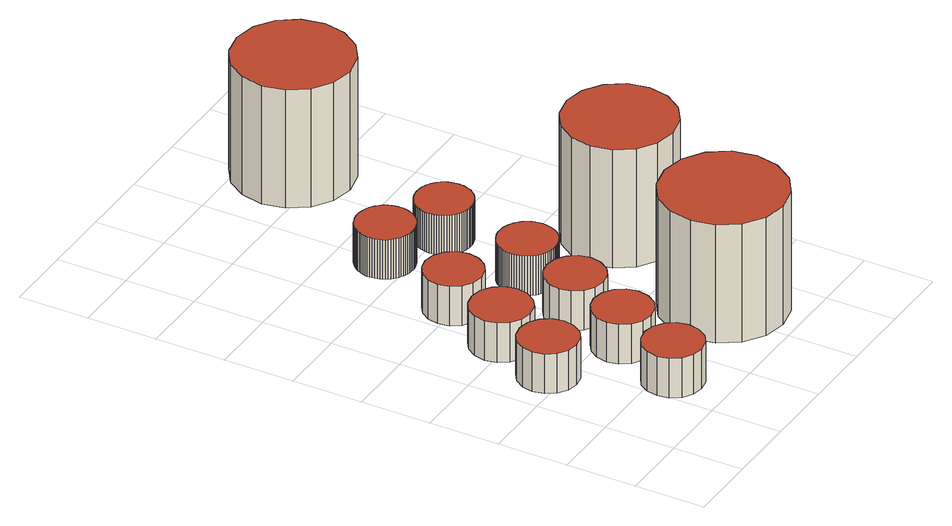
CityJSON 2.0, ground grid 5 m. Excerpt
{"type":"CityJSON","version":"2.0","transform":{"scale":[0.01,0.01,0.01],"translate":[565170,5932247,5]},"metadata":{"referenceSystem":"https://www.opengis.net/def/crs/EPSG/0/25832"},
"CityObjects":{
"building1":{"type":"Building","attributes":{"Gemeindeschluessel":"02000000","Geometrietyp2DReferenz":"3000","function":"51003_1205","roofType":"1000","measuredHeight":3},"geometry":[{"type":"MultiSurface","lod":"2","boundaries":[[[0,1,2,3,4,5,6,7,8,9,10,11,12,13,14,15]],[[16,17,18,19,20,21,22,23,24,25,26,27,28,29,30,31]],[[31,30,1,0]],[[30,29,2,1]],[[29,28,3,2]],[[28,27,4,3]],[[27,26,5,4]],[[26,25,6,5]],[[25,24,7,6]],[[24,23,8,7]],[[23,22,9,8]],[[22,21,10,9]],[[21,20,11,10]],[[20,19,12,11]],[[19,18,13,12]],[[18,17,14,13]],[[17,16,15,14]],[[16,31,0,15]]],"semantics":{"surfaces":[{"type":"GroundSurface"},{"type":"RoofSurface"},{"type":"WallSurface"}],"values":[0,1,2,2,2,2,2,2,2,2,2,2,2,2,2,2,2,2]}}]},
"building2":{"type":"Building","attributes":{"Gemeindeschluessel":"02000000","Geometrietyp2DReferenz":"3000","function":"51003_1205","roofType":"1000","measuredHeight":3},"geometry":[{"type":"MultiSurface","lod":"2","boundaries":[[[32,33,34,35,36,37,38,39,40,41,42,43,44,45,46,47]],[[48,49,50,51,52,53,54,55,56,57,58,59,60,61,62,63]],[[63,62,33,32]],[[62,61,34,33]],[[61,60,35,34]],[[60,59,36,35]],[[59,58,37,36]],[[58,57,38,37]],[[57,56,39,38]],[[56,55,40,39]],[[55,54,41,40]],[[54,53,42,41]],[[53,52,43,42]],[[52,51,44,43]],[[51,50,45,44]],[[50,49,46,45]],[[49,48,47,46]],[[48,63,32,47]]],"semantics":{"surfaces":[{"type":"GroundSurface"},{"type":"RoofSurface"},{"type":"WallSurface"}],"values":[0,1,2,2,2,2,2,2,2,2,2,2,2,2,2,2,2,2]}}]},
"building3":{"type":"Building","attributes":{"Gemeindeschluessel":"02000000","Geometrietyp2DReferenz":"3000","function":"51003_1205","roofType":"1000","measuredHeight":3},"geometry":[{"type":"MultiSurface","lod":"2","boundaries":[[[64,65,66,67,68,69,70,71,72,73,74,75,76,77,78,79]],[[80,81,82,83,84,85,86,87,88,89,90,91,92,93,94,95]],[[95,94,65,64]],[[94,93,66,65]],[[93,92,67,66]],[[92,91,68,67]],[[91,90,69,68]],[[90,89,70,69]],[[89,88,71,70]],[[88,87,72,71]],[[87,86,73,72]],[[86,85,74,73]],[[85,84,75,74]],[[84,83,76,75]],[[83,82,77,76]],[[82,81,78,77]],[[81,80,79,78]],[[80,95,64,79]]],"semantics":{"surfaces":[{"type":"GroundSurface"},{"type":"RoofSurface"},{"type":"WallSurface"}],"values":[0,1,2,2,2,2,2,2,2,2,2,2,2,2,2,2,2,2]}}]},
"building4":{"type":"Building","attributes":{"Gemeindeschluessel":"02000000","Geometrietyp2DReferenz":"3000","function":"51003_1205","roofType":"1000","measuredHeight":3},"geometry":[{"type":"MultiSurface","lod":"2","boundaries":[[[96,97,98,99,100,101,102,103,104,105,106,107,108,109,110,111]],[[112,113,114,115,116,117,118,119,120,121,122,123,124,125,126,127]],[[127,126,97,96]],[[126,125,98,97]],[[125,124,99,98]],[[124,123,100,99]],[[123,122,101,100]],[[122,121,102,101]],[[121,120,103,102]],[[120,119,104,103]],[[119,118,105,104]],[[118,117,106,105]],[[117,116,107,106]],[[116,115,108,107]],[[115,114,109,108]],[[114,113,110,109]],[[113,112,111,110]],[[112,127,96,111]]],"semantics":{"surfaces":[{"type":"GroundSurface"},{"type":"RoofSurface"},{"type":"WallSurface"}],"values":[0,1,2,2,2,2,2,2,2,2,2,2,2,2,2,2,2,2]}}]},
"building5":{"type":"Building","attributes":{"Gemeindeschluessel":"02000000","Geometrietyp2DReferenz":"3000","function":"51003_1205","roofType":"1000","measuredHeight":3},"geometry":[{"type":"MultiSurface","lod":"2","boundaries":[[[128,129,130,131,132,133,134,135,136,137,138,139,140,141,142,143]],[[144,145,146,147,148,149,150,151,152,153,154,155,156,157,158,159]],[[159,158,129,128]],[[158,157,130,129]],[[157,156,131,130]],[[156,155,132,131]],[[155,154,133,132]],[[154,153,134,133]],[[153,152,135,134]],[[152,151,136,135]],[[151,150,137,136]],[[150,149,138,137]],[[149,148,139,138]],[[148,147,140,139]],[[147,146,141,140]],[[146,145,142,141]],[[145,144,143,142]],[[144,159,128,143]]],"semantics":{"surfaces":[{"type":"GroundSurface"},{"type":"RoofSurface"},{"type":"WallSurface"}],"values":[0,1,2,2,2,2,2,2,2,2,2,2,2,2,2,2,2,2]}}]},
"building6":{"type":"Building","attributes":{"Gemeindeschluessel":"02000000","Geometrietyp2DReferenz":"3000","function":"51003_1205","roofType":"1000","measuredHeight":3},"geometry":[{"type":"MultiSurface","lod":"2","boundaries":[[[160,161,162,163,164,165,166,167,168,169,170,171,172,173,174,175]],[[176,177,178,179,180,181,182,183,184,185,186,187,188,189,190,191]],[[191,190,161,160]],[[190,189,162,161]],[[189,188,163,162]],[[188,187,164,163]],[[187,186,165,164]],[[186,185,166,165]],[[185,184,167,166]],[[184,183,168,167]],[[183,182,169,168]],[[182,181,170,169]],[[181,180,171,170]],[[180,179,172,171]],[[179,178,173,172]],[[178,177,174,173]],[[177,176,175,174]],[[176,191,160,175]]],"semantics":{"surfaces":[{"type":"GroundSurface"},{"type":"RoofSurface"},{"type":"WallSurface"}],"values":[0,1,2,2,2,2,2,2,2,2,2,2,2,2,2,2,2,2]}}]},
"building7":{"type":"Building","attributes":{"Gemeindeschluessel":"02000000","Geometrietyp2DReferenz":"3000","function":"51003_1205","roofType":"1000","measuredHeight":9},"geometry":[{"type":"MultiSurface","lod":"2","boundaries":[[[192,193,194,195,196,197,198,199,200,201,202,203,204,205,206,207]],[[208,209,210,211,212,213,214,215,216,217,218,219,220,221,222,223]],[[223,222,193,192]],[[222,221,194,193]],[[221,220,195,194]],[[220,219,196,195]],[[219,218,197,196]],[[218,217,198,197]],[[217,216,199,198]],[[216,215,200,199]],[[215,214,201,200]],[[214,213,202,201]],[[213,212,203,202]],[[212,211,204,203]],[[211,210,205,204]],[[210,209,206,205]],[[209,208,207,206]],[[208,223,192,207]]],"semantics":{"surfaces":[{"type":"GroundSurface"},{"type":"RoofSurface"},{"type":"WallSurface"}],"values":[0,1,2,2,2,2,2,2,2,2,2,2,2,2,2,2,2,2]}}]},
"building8":{"type":"Building","attributes":{"Gemeindeschluessel":"02000000","Geometrietyp2DReferenz":"3000","function":"51003_1205","roofType":"1000","measuredHeight":3},"geometry":[{"type":"MultiSurface","lod":"2","boundaries":[[[224,225,226,227,228,229,230,231,232,233,234,235,236,237,238,239,240,241,242,243,244,245,246,247,248,249,250,251,252,253,254,255,256,257,258,259,260,261,262,263,264,265,266,267,268,269,270,271,272,273,274,275,276,277,278,279,280,281,282,283,284,285,286,287,288,289,290,291,292,293,294,295]],[[296,297,298,299,300,301,302,303,304,305,306,307,308,309,310,311,312,313,314,315,316,317,318,319,320,321,322,323,324,325,326,327,328,329,330,331,332,333,334,335,336,337,338,339,340,341,342,343,344,345,346,347,348,349,350,351,352,353,354,355,356,357,358,359,360,361,362,363,364,365,366,367]],[[367,366,225,224]],[[366,365,226,225]],[[365,364,227,226]],[[364,363,228,227]],[[363,362,229,228]],[[362,361,230,229]],[[361,360,231,230]],[[360,359,232,231]],[[359,358,233,232]],[[358,357,234,233]],[[357,356,235,234]],[[356,355,236,235]],[[355,354,237,236]],[[354,353,238,237]],[[353,352,239,238]],[[352,351,240,239]],[[351,350,241,240]],[[350,349,242,241]],[[349,348,243,242]],[[348,347,244,243]],[[347,346,245,244]],[[346,345,246,245]],[[345,344,247,246]],[[344,343,248,247]],[[343,342,249,248]],[[342,341,250,249]],[[341,340,251,250]],[[340,339,252,251]],[[339,338,253,252]],[[338,337,254,253]],[[337,336,255,254]],[[336,335,256,255]],[[335,334,257,256]],[[334,333,258,257]],[[333,332,259,258]],[[332,331,260,259]],[[331,330,261,260]],[[330,329,262,261]],[[329,328,263,262]],[[328,327,264,263]],[[327,326,265,264]],[[326,325,266,265]],[[325,324,267,266]],[[324,323,268,267]],[[323,322,269,268]],[[322,321,270,269]],[[321,320,271,270]],[[320,319,272,271]],[[319,318,273,272]],[[318,317,274,273]],[[317,316,275,274]],[[316,315,276,275]],[[315,314,277,276]],[[314,313,278,277]],[[313,312,279,278]],[[312,311,280,279]],[[311,310,281,280]],[[310,309,282,281]],[[309,308,283,282]],[[308,307,284,283]],[[307,306,285,284]],[[306,305,286,285]],[[305,304,287,286]],[[304,303,288,287]],[[303,302,289,288]],[[302,301,290,289]],[[301,300,291,290]],[[300,299,292,291]],[[299,298,293,292]],[[298,297,294,293]],[[297,296,295,294]],[[296,367,224,295]]],"semantics":{"surfaces":[{"type":"GroundSurface"},{"type":"RoofSurface"},{"type":"WallSurface"}],"values":[0,1,2,2,2,2,2,2,2,2,2,2,2,2,2,2,2,2,2,2,2,2,2,2,2,2,2,2,2,2,2,2,2,2,2,2,2,2,2,2,2,2,2,2,2,2,2,2,2,2,2,2,2,2,2,2,2,2,2,2,2,2,2,2,2,2,2,2,2,2,2,2,2,2]}}]},
"building9":{"type":"Building","attributes":{"Gemeindeschluessel":"02000000","Geometrietyp2DReferenz":"3000","function":"51003_1205","roofType":"1000","measuredHeight":3},"geometry":[{"type":"MultiSurface","lod":"2","boundaries":[[[368,369,370,371,372,373,374,375,376,377,378,379,380,381,382,383,384,385,386,387,388,389,390,391,392,393,394,395,396,397,398,399,400,401,402,403,404,405,406,407,408,409,410,411,412,413,414,415,416,417,418,419,420,421,422,423,424,425,426,427,428,429,430,431,432,433,434,435,436,437,438,439]],[[440,441,442,443,444,445,446,447,448,449,450,451,452,453,454,455,456,457,458,459,460,461,462,463,464,465,466,467,468,469,470,471,472,473,474,475,476,477,478,479,480,481,482,483,484,485,486,487,488,489,490,491,492,493,494,495,496,497,498,499,500,501,502,503,504,505,506,507,508,509,510,511]],[[511,510,369,368]],[[510,509,370,369]],[[509,508,371,370]],[[508,507,372,371]],[[507,506,373,372]],[[506,505,374,373]],[[505,504,375,374]],[[504,503,376,375]],[[503,502,377,376]],[[502,501,378,377]],[[501,500,379,378]],[[500,499,380,379]],[[499,498,381,380]],[[498,497,382,381]],[[497,496,383,382]],[[496,495,384,383]],[[495,494,385,384]],[[494,493,386,385]],[[493,492,387,386]],[[492,491,388,387]],[[491,490,389,388]],[[490,489,390,389]],[[489,488,391,390]],[[488,487,392,391]],[[487,486,393,392]],[[486,485,394,393]],[[485,484,395,394]],[[484,483,396,395]],[[483,482,397,396]],[[482,481,398,397]],[[481,480,399,398]],[[480,479,400,399]],[[479,478,401,400]],[[478,477,402,401]],[[477,476,403,402]],[[476,475,404,403]],[[475,474,405,404]],[[474,473,406,405]],[[473,472,407,406]],[[472,471,408,407]],[[471,470,409,408]],[[470,469,410,409]],[[469,468,411,410]],[[468,467,412,411]],[[467,466,413,412]],[[466,465,414,413]],[[465,464,415,414]],[[464,463,416,415]],[[463,462,417,416]],[[462,461,418,417]],[[461,460,419,418]],[[460,459,420,419]],[[459,458,421,420]],[[458,457,422,421]],[[457,456,423,422]],[[456,455,424,423]],[[455,454,425,424]],[[454,453,426,425]],[[453,452,427,426]],[[452,451,428,427]],[[451,450,429,428]],[[450,449,430,429]],[[449,448,431,430]],[[448,447,432,431]],[[447,446,433,432]],[[446,445,434,433]],[[445,444,435,434]],[[444,443,436,435]],[[443,442,437,436]],[[442,441,438,437]],[[441,440,439,438]],[[440,511,368,439]]],"semantics":{"surfaces":[{"type":"GroundSurface"},{"type":"RoofSurface"},{"type":"WallSurface"}],"values":[0,1,2,2,2,2,2,2,2,2,2,2,2,2,2,2,2,2,2,2,2,2,2,2,2,2,2,2,2,2,2,2,2,2,2,2,2,2,2,2,2,2,2,2,2,2,2,2,2,2,2,2,2,2,2,2,2,2,2,2,2,2,2,2,2,2,2,2,2,2,2,2,2,2]}}]},
"building10":{"type":"Building","attributes":{"Gemeindeschluessel":"02000000","Geometrietyp2DReferenz":"3000","function":"51003_1205","roofType":"1000","measuredHeight":3},"geometry":[{"type":"MultiSurface","lod":"2","boundaries":[[[512,513,514,515,516,517,518,519,520,521,522,523,524,525,526,527,528,529,530,531,532,533,534,535,536,537,538,539,540,541,542,543,544,545,546,547,548,549,550,551,552,553,554,555,556,557,558,559,560,561,562,563,564,565,566,567,568,569,570,571,572,573,574,575,576,577,578,579,580,581,582,583]],[[584,585,586,587,588,589,590,591,592,593,594,595,596,597,598,599,600,601,602,603,604,605,606,607,608,609,610,611,612,613,614,615,616,617,618,619,620,621,622,623,624,625,626,627,628,629,630,631,632,633,634,635,636,637,638,639,640,641,642,643,644,645,646,647,648,649,650,651,652,653,654,655]],[[655,654,513,512]],[[654,653,514,513]],[[653,652,515,514]],[[652,651,516,515]],[[651,650,517,516]],[[650,649,518,517]],[[649,648,519,518]],[[648,647,520,519]],[[647,646,521,520]],[[646,645,522,521]],[[645,644,523,522]],[[644,643,524,523]],[[643,642,525,524]],[[642,641,526,525]],[[641,640,527,526]],[[640,639,528,527]],[[639,638,529,528]],[[638,637,530,529]],[[637,636,531,530]],[[636,635,532,531]],[[635,634,533,532]],[[634,633,534,533]],[[633,632,535,534]],[[632,631,536,535]],[[631,630,537,536]],[[630,629,538,537]],[[629,628,539,538]],[[628,627,540,539]],[[627,626,541,540]],[[626,625,542,541]],[[625,624,543,542]],[[624,623,544,543]],[[623,622,545,544]],[[622,621,546,545]],[[621,620,547,546]],[[620,619,548,547]],[[619,618,549,548]],[[618,617,550,549]],[[617,616,551,550]],[[616,615,552,551]],[[615,614,553,552]],[[614,613,554,553]],[[613,612,555,554]],[[612,611,556,555]],[[611,610,557,556]],[[610,609,558,557]],[[609,608,559,558]],[[608,607,560,559]],[[607,606,561,560]],[[606,605,562,561]],[[605,604,563,562]],[[604,603,564,563]],[[603,602,565,564]],[[602,601,566,565]],[[601,600,567,566]],[[600,599,568,567]],[[599,598,569,568]],[[598,597,570,569]],[[597,596,571,570]],[[596,595,572,571]],[[595,594,573,572]],[[594,593,574,573]],[[593,592,575,574]],[[592,591,576,575]],[[591,590,577,576]],[[590,589,578,577]],[[589,588,579,578]],[[588,587,580,579]],[[587,586,581,580]],[[586,585,582,581]],[[585,584,583,582]],[[584,655,512,583]]],"semantics":{"surfaces":[{"type":"GroundSurface"},{"type":"RoofSurface"},{"type":"WallSurface"}],"values":[0,1,2,2,2,2,2,2,2,2,2,2,2,2,2,2,2,2,2,2,2,2,2,2,2,2,2,2,2,2,2,2,2,2,2,2,2,2,2,2,2,2,2,2,2,2,2,2,2,2,2,2,2,2,2,2,2,2,2,2,2,2,2,2,2,2,2,2,2,2,2,2,2,2]}}]},
"building11":{"type":"Building","attributes":{"Gemeindeschluessel":"02000000","Geometrietyp2DReferenz":"3000","function":"51003_1205","roofType":"1000","measuredHeight":9},"geometry":[{"type":"MultiSurface","lod":"2","boundaries":[[[656,657,658,659,660,661,662,663,664,665,666,667,668,669,670,671]],[[672,673,674,675,676,677,678,679,680,681,682,683,684,685,686,687]],[[687,686,657,656]],[[686,685,658,657]],[[685,684,659,658]],[[684,683,660,659]],[[683,682,661,660]],[[682,681,662,661]],[[681,680,663,662]],[[680,679,664,663]],[[679,678,665,664]],[[678,677,666,665]],[[677,676,667,666]],[[676,675,668,667]],[[675,674,669,668]],[[674,673,670,669]],[[673,672,671,670]],[[672,687,656,671]]],"semantics":{"surfaces":[{"type":"GroundSurface"},{"type":"RoofSurface"},{"type":"WallSurface"}],"values":[0,1,2,2,2,2,2,2,2,2,2,2,2,2,2,2,2,2]}}]},
"building12":{"type":"Building","attributes":{"Gemeindeschluessel":"02000000","Geometrietyp2DReferenz":"3000","function":"51003_1205","roofType":"1000","measuredHeight":9},"geometry":[{"type":"MultiSurface","lod":"2","boundaries":[[[688,689,690,691,692,693,694,695,696,697,698,699,700,701,702,703]],[[704,705,706,707,708,709,710,711,712,713,714,715,716,717,718,719]],[[719,718,689,688]],[[718,717,690,689]],[[717,716,691,690]],[[716,715,692,691]],[[715,714,693,692]],[[714,713,694,693]],[[713,712,695,694]],[[712,711,696,695]],[[711,710,697,696]],[[710,709,698,697]],[[709,708,699,698]],[[708,707,700,699]],[[707,706,701,700]],[[706,705,702,701]],[[705,704,703,702]],[[704,719,688,703]]],"semantics":{"surfaces":[{"type":"GroundSurface"},{"type":"RoofSurface"},{"type":"WallSurface"}],"values":[0,1,2,2,2,2,2,2,2,2,2,2,2,2,2,2,2,2]}}]}
},
"vertices":[
[280,1279,56],[359,1263,56],[427,1218,56],[472,1150,56],[488,1070,56],[472,990,56],[427,923,56],[359,877,56],[280,862,56],[200,877,56],[132,923,56],[87,990,56],[71,1070,56],[87,1150,56],[132,1218,56],[200,1263,56],[200,1263,356],[132,1218,356],[87,1150,356],[71,1070,356],[87,990,356],[132,923,356],[200,877,356],[280,862,356],[359,877,356],[427,923,356],[472,990,356],[488,1070,356],[472,1150,356],[427,1218,356],[359,1263,356],[280,1279,356],
[636,567,49],[716,551,49],[785,506,49],[830,438,49],[846,357,49],[830,277,49],[785,208,49],[716,163,49],[636,147,49],[556,163,49],[487,208,49],[442,277,49],[426,357,49],[442,438,49],[487,506,49],[556,551,49],[556,551,349],[487,506,349],[442,438,349],[426,357,349],[442,277,349],[487,208,349],[556,163,349],[636,147,349],[716,163,349],[785,208,349],[830,277,349],[846,357,349],[830,438,349],[785,506,349],[716,551,349],[636,567,349],
[465,1731,48],[547,1715,48],[616,1669,48],[663,1599,48],[679,1517,48],[663,1436,48],[616,1366,48],[547,1320,48],[465,1304,48],[383,1320,48],[314,1366,48],[268,1436,48],[251,1517,48],[268,1599,48],[314,1669,48],[383,1715,48],[383,1715,348],[314,1669,348],[268,1599,348],[251,1517,348],[268,1436,348],[314,1366,348],[383,1320,348],[465,1304,348],[547,1320,348],[616,1366,348],[663,1436,348],[679,1517,348],[663,1599,348],[616,1669,348],[547,1715,348],[465,1731,348],
[816,1036,53],[896,1020,53],[964,975,53],[1009,907,53],[1025,827,53],[1009,747,53],[964,679,53],[896,633,53],[816,617,53],[736,633,53],[668,679,53],[623,747,53],[607,827,53],[623,907,53],[668,975,53],[736,1020,53],[736,1020,353],[668,975,353],[623,907,353],[607,827,353],[623,747,353],[668,679,353],[736,633,353],[816,617,353],[896,633,353],[964,679,353],[1009,747,353],[1025,827,353],[1009,907,353],[964,975,353],[896,1020,353],[816,1036,353],
[678,2190,50],[756,2174,50],[822,2130,50],[867,2063,50],[882,1985,50],[867,1907,50],[822,1840,50],[756,1796,50],[678,1780,50],[599,1796,50],[533,1840,50],[489,1907,50],[473,1985,50],[489,2063,50],[533,2130,50],[599,2174,50],[599,2174,350],[533,2130,350],[489,2063,350],[473,1985,350],[489,1907,350],[533,1840,350],[599,1796,350],[678,1780,350],[756,1796,350],[822,1840,350],[867,1907,350],[882,1985,350],[867,2063,350],[822,2130,350],[756,2174,350],[678,2190,350],
[1024,1497,41],[1104,1482,41],[1172,1436,41],[1217,1369,41],[1233,1289,41],[1217,1210,41],[1172,1142,41],[1104,1097,41],[1024,1081,41],[945,1097,41],[877,1142,41],[832,1210,41],[816,1289,41],[832,1369,41],[877,1436,41],[945,1482,41],[945,1482,341],[877,1436,341],[832,1369,341],[816,1289,341],[832,1210,341],[877,1142,341],[945,1097,341],[1024,1081,341],[1104,1097,341],[1172,1142,341],[1217,1210,341],[1233,1289,341],[1217,1369,341],[1172,1436,341],[1104,1482,341],[1024,1497,341],
[1566,940,30],[1732,907,30],[1873,813,30],[1967,673,30],[2000,507,30],[1967,341,30],[1873,200,30],[1732,106,30],[1566,73,30],[1401,106,30],[1260,200,30],[1166,341,30],[1133,507,30],[1166,673,30],[1260,813,30],[1401,907,30],[1401,907,930],[1260,813,930],[1166,673,930],[1133,507,930],[1166,341,930],[1260,200,930],[1401,106,930],[1566,73,930],[1732,106,930],[1873,200,930],[1967,341,930],[2000,507,930],[1967,673,930],[1873,813,930],[1732,907,930],[1566,940,930],
[935,2829,52],[952,2828,52],[970,2825,52],[987,2822,52],[1004,2816,52],[1020,2810,52],[1036,2801,52],[1051,2792,52],[1065,2781,52],[1078,2769,52],[1090,2756,52],[1100,2742,52],[1110,2728,52],[1118,2712,52],[1125,2696,52],[1130,2679,52],[1134,2662,52],[1136,2644,52],[1137,2627,52],[1136,2609,52],[1134,2591,52],[1130,2574,52],[1124,2557,52],[1118,2541,52],[1110,2526,52],[1100,2511,52],[1089,2497,52],[1078,2484,52],[1065,2472,52],[1051,2461,52],[1036,2452,52],[1020,2443,52],[1004,2437,52],[987,2431,52],[970,2428,52],[952,2425,52],[935,2425,52],[917,2425,52],[900,2428,52],[882,2431,52],[866,2437,52],[849,2444,52],[834,2452,52],[819,2461,52],[805,2472,52],[792,2484,52],[780,2497,52],[769,2511,52],[760,2526,52],[752,2541,52],[745,2558,52],[740,2574,52],[736,2592,52],[733,2609,52],[733,2627,52],[733,2644,52],[736,2662,52],[740,2679,52],[745,2696,52],[752,2712,52],[760,2728,52],[769,2742,52],[780,2756,52],[792,2769,52],[805,2781,52],[819,2792,52],[834,2802,52],[849,2810,52],[866,2816,52],[882,2822,52],[900,2825,52],[917,2828,52],[917,2828,352],[900,2825,352],[882,2822,352],[866,2816,352],[849,2810,352],[834,2802,352],[819,2792,352],[805,2781,352],[792,2769,352],[780,2756,352],[769,2742,352],[760,2728,352],[752,2712,352],[745,2696,352],[740,2679,352],[736,2662,352],[733,2644,352],[733,2627,352],[733,2609,352],[736,2592,352],[740,2574,352],[745,2558,352],[752,2541,352],[760,2526,352],[769,2511,352],[780,2497,352],[792,2484,352],[805,2472,352],[819,2461,352],[834,2452,352],[849,2444,352],[866,2437,352],[882,2431,352],[900,2428,352],[917,2425,352],[935,2425,352],[952,2425,352],[970,2428,352],[987,2431,352],[1004,2437,352],[1020,2443,352],[1036,2452,352],[1051,2461,352],[1065,2472,352],[1078,2484,352],[1089,2497,352],[1100,2511,352],[1110,2526,352],[1118,2541,352],[1124,2557,352],[1130,2574,352],[1134,2591,352],[1136,2609,352],[1137,2627,352],[1136,2644,352],[1134,2662,352],[1130,2679,352],[1125,2696,352],[1118,2712,352],[1110,2728,352],[1100,2742,352],[1090,2756,352],[1078,2769,352],[1065,2781,352],[1051,2792,352],[1036,2801,352],[1020,2810,352],[1004,2816,352],[987,2822,352],[970,2825,352],[952,2828,352],[935,2829,352],
[1226,1954,41],[1244,1953,41],[1261,1951,41],[1278,1947,41],[1295,1941,41],[1311,1935,41],[1327,1927,41],[1342,1917,41],[1356,1906,41],[1369,1894,41],[1381,1881,41],[1392,1867,41],[1401,1852,41],[1409,1837,41],[1416,1820,41],[1421,1804,41],[1425,1786,41],[1427,1769,41],[1428,1751,41],[1427,1734,41],[1425,1716,41],[1421,1699,41],[1416,1682,41],[1409,1666,41],[1401,1650,41],[1392,1635,41],[1381,1621,41],[1369,1608,41],[1356,1596,41],[1342,1585,41],[1327,1576,41],[1311,1568,41],[1295,1561,41],[1278,1556,41],[1261,1552,41],[1243,1550,41],[1226,1549,41],[1208,1550,41],[1191,1552,41],[1173,1556,41],[1157,1561,41],[1140,1568,41],[1125,1576,41],[1110,1586,41],[1096,1596,41],[1083,1608,41],[1071,1621,41],[1060,1635,41],[1051,1650,41],[1042,1666,41],[1036,1682,41],[1030,1699,41],[1027,1716,41],[1024,1734,41],[1023,1751,41],[1024,1769,41],[1027,1786,41],[1030,1804,41],[1036,1821,41],[1043,1837,41],[1051,1853,41],[1060,1867,41],[1071,1881,41],[1083,1894,41],[1096,1906,41],[1110,1917,41],[1125,1927,41],[1140,1935,41],[1157,1941,41],[1173,1947,41],[1191,1951,41],[1208,1953,41],[1208,1953,341],[1191,1951,341],[1173,1947,341],[1157,1941,341],[1140,1935,341],[1125,1927,341],[1110,1917,341],[1096,1906,341],[1083,1894,341],[1071,1881,341],[1060,1867,341],[1051,1853,341],[1043,1837,341],[1036,1821,341],[1030,1804,341],[1027,1786,341],[1024,1769,341],[1023,1751,341],[1024,1734,341],[1027,1716,341],[1030,1699,341],[1036,1682,341],[1042,1666,341],[1051,1650,341],[1060,1635,341],[1071,1621,341],[1083,1608,341],[1096,1596,341],[1110,1586,341],[1125,1576,341],[1140,1568,341],[1157,1561,341],[1173,1556,341],[1191,1552,341],[1208,1550,341],[1226,1549,341],[1243,1550,341],[1261,1552,341],[1278,1556,341],[1295,1561,341],[1311,1568,341],[1327,1576,341],[1342,1585,341],[1356,1596,341],[1369,1608,341],[1381,1621,341],[1392,1635,341],[1401,1650,341],[1409,1666,341],[1416,1682,341],[1421,1699,341],[1425,1716,341],[1427,1734,341],[1428,1751,341],[1427,1769,341],[1425,1786,341],[1421,1804,341],[1416,1820,341],[1409,1837,341],[1401,1852,341],[1392,1867,341],[1381,1881,341],[1369,1894,341],[1356,1906,341],[1342,1917,341],[1327,1927,341],[1311,1935,341],[1295,1941,341],[1278,1947,341],[1261,1951,341],[1244,1953,341],[1226,1954,341],
[1366,2633,46],[1383,2632,46],[1400,2630,46],[1417,2627,46],[1433,2621,46],[1449,2615,46],[1464,2607,46],[1479,2598,46],[1492,2587,46],[1505,2576,46],[1516,2563,46],[1527,2550,46],[1536,2535,46],[1544,2520,46],[1550,2504,46],[1555,2488,46],[1559,2471,46],[1561,2454,46],[1562,2437,46],[1561,2420,46],[1559,2403,46],[1555,2387,46],[1550,2370,46],[1544,2355,46],[1536,2339,46],[1527,2325,46],[1516,2312,46],[1505,2299,46],[1492,2287,46],[1478,2277,46],[1464,2268,46],[1449,2260,46],[1433,2253,46],[1417,2248,46],[1400,2245,46],[1383,2242,46],[1366,2242,46],[1349,2242,46],[1332,2245,46],[1315,2248,46],[1299,2253,46],[1283,2260,46],[1268,2268,46],[1254,2277,46],[1240,2287,46],[1228,2299,46],[1216,2312,46],[1206,2325,46],[1197,2340,46],[1189,2355,46],[1182,2371,46],[1177,2387,46],[1173,2403,46],[1171,2420,46],[1170,2437,46],[1171,2454,46],[1173,2471,46],[1177,2488,46],[1182,2504,46],[1189,2520,46],[1197,2535,46],[1206,2550,46],[1216,2563,46],[1228,2576,46],[1240,2587,46],[1254,2598,46],[1268,2607,46],[1283,2615,46],[1299,2621,46],[1316,2627,46],[1332,2630,46],[1349,2633,46],[1349,2633,346],[1332,2630,346],[1316,2627,346],[1299,2621,346],[1283,2615,346],[1268,2607,346],[1254,2598,346],[1240,2587,346],[1228,2576,346],[1216,2563,346],[1206,2550,346],[1197,2535,346],[1189,2520,346],[1182,2504,346],[1177,2488,346],[1173,2471,346],[1171,2454,346],[1170,2437,346],[1171,2420,346],[1173,2403,346],[1177,2387,346],[1182,2371,346],[1189,2355,346],[1197,2340,346],[1206,2325,346],[1216,2312,346],[1228,2299,346],[1240,2287,346],[1254,2277,346],[1268,2268,346],[1283,2260,346],[1299,2253,346],[1315,2248,346],[1332,2245,346],[1349,2242,346],[1366,2242,346],[1383,2242,346],[1400,2245,346],[1417,2248,346],[1433,2253,346],[1449,2260,346],[1464,2268,346],[1478,2277,346],[1492,2287,346],[1505,2299,346],[1516,2312,346],[1527,2325,346],[1536,2339,346],[1544,2355,346],[1550,2370,346],[1555,2387,346],[1559,2403,346],[1561,2420,346],[1562,2437,346],[1561,2454,346],[1559,2471,346],[1555,2488,346],[1550,2504,346],[1544,2520,346],[1536,2535,346],[1527,2550,346],[1516,2563,346],[1505,2576,346],[1492,2587,346],[1479,2598,346],[1464,2607,346],[1449,2615,346],[1433,2621,346],[1417,2627,346],[1400,2630,346],[1383,2632,346],[1366,2633,346],
[1958,1873,38],[2106,1843,38],[2232,1759,38],[2317,1633,38],[2346,1484,38],[2317,1335,38],[2232,1209,38],[2106,1125,38],[1958,1095,38],[1809,1125,38],[1683,1209,38],[1598,1335,38],[1569,1484,38],[1598,1633,38],[1683,1759,38],[1809,1843,38],[1809,1843,938],[1683,1759,938],[1598,1633,938],[1569,1484,938],[1598,1335,938],[1683,1209,938],[1809,1125,938],[1958,1095,938],[2106,1125,938],[2232,1209,938],[2317,1335,938],[2346,1484,938],[2317,1633,938],[2232,1759,938],[2106,1843,938],[1958,1873,938],
[1621,4094,2],[1780,4063,2],[1914,3973,2],[2004,3839,2],[2035,3680,2],[2004,3522,2],[1914,3387,2],[1780,3298,2],[1621,3266,2],[1463,3298,2],[1328,3387,2],[1239,3522,2],[1207,3680,2],[1239,3839,2],[1328,3973,2],[1463,4063,2],[1463,4063,902],[1328,3973,902],[1239,3839,902],[1207,3680,902],[1239,3522,902],[1328,3387,902],[1463,3298,902],[1621,3266,902],[1780,3298,902],[1914,3387,902],[2004,3522,902],[2035,3680,902],[2004,3839,902],[1914,3973,902],[1780,4063,902],[1621,4094,902]
]}
